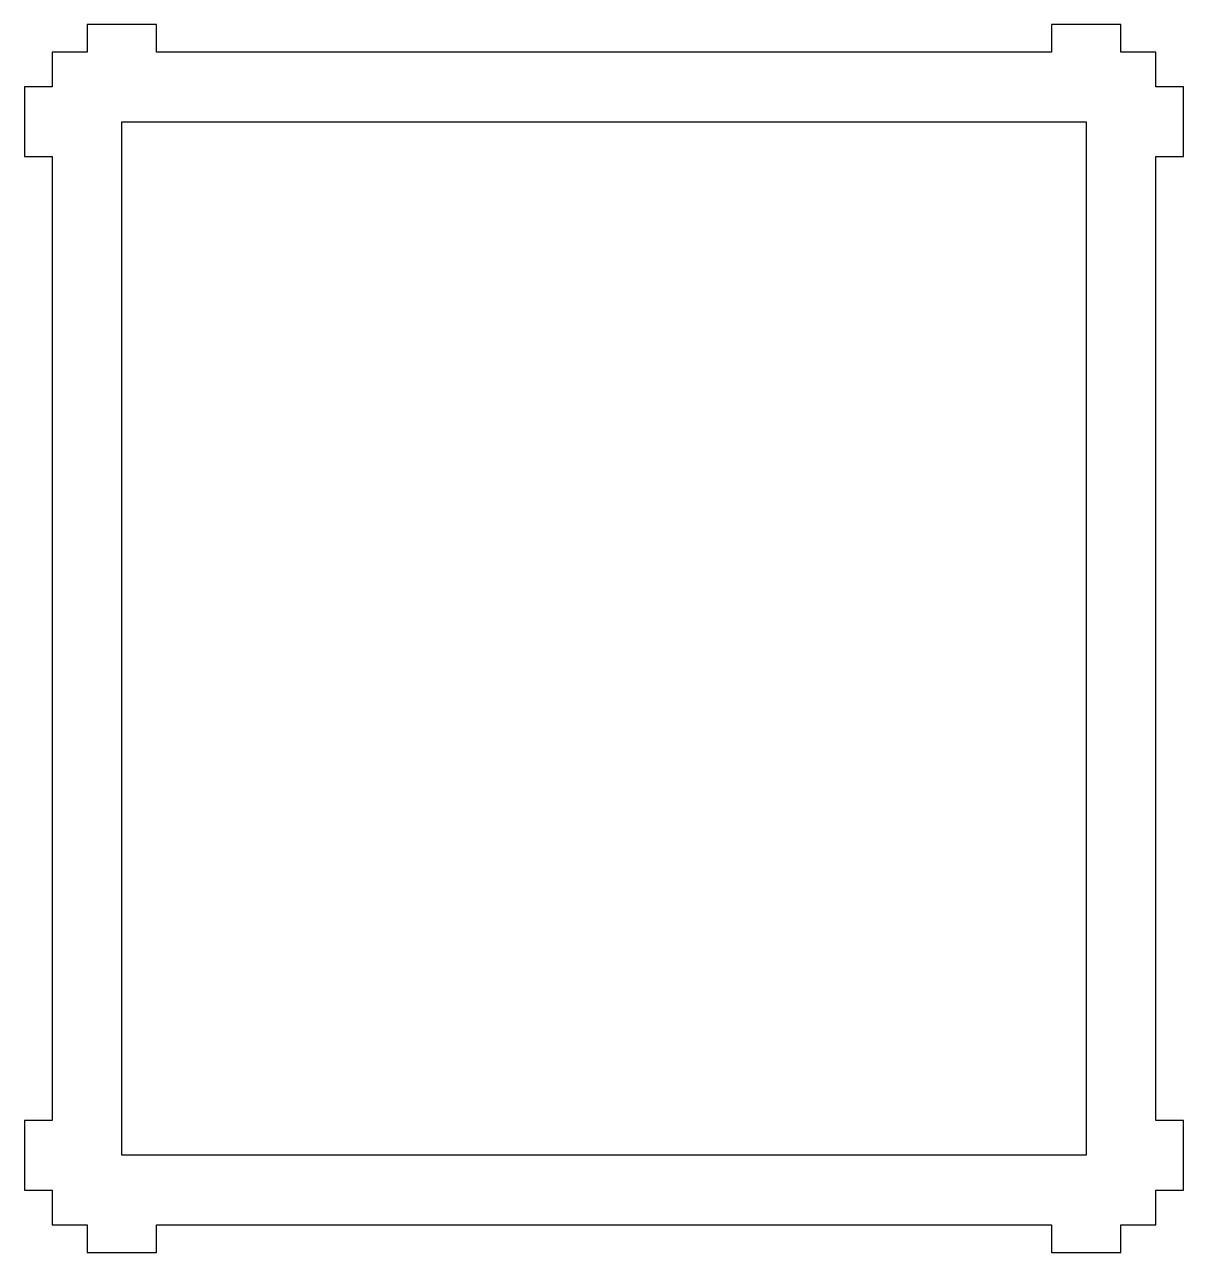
# Model space of a CAD drawing. Header units: metres. Extents: x -84 to 84, y -88 to 88.
import ezdxf

# ---------------------------------------------------------------- set-up
doc = ezdxf.new("R2010")
doc.units = ezdxf.units.M

msp = doc.modelspace()

# ---------------------------------------------------------------- linework, layer by layer
for p, q in [((-64.5, 88.5), (-74.5, 88.5)), ((-74.5, 88.5), (-74.5, 84.5)), ((-64.5, 84.5), (-64.5, 88.5)), ((74.5, 88.5), (64.5, 88.5)), ((64.5, 88.5), (64.5, 84.5)), ((74.5, 84.5), (74.5, 88.5)), ((-74.5, 84.5), (-79.5, 84.5)), ((-79.5, 84.5), (-79.5, 79.5)), ((64.5, 84.5), (-64.5, 84.5)), ((79.5, 84.5), (74.5, 84.5)), ((79.5, 79.5), (79.5, 84.5)), ((-79.5, 79.5), (-83.5, 79.5)), ((-83.5, 79.5), (-83.5, 69.5)), ((83.5, 79.5), (79.5, 79.5)), ((83.5, 69.5), (83.5, 79.5)), ((-69.5, -74.5), (-69.5, 74.5)), ((-69.5, 74.5), (69.5, 74.5)), ((69.5, 74.5), (69.5, -74.5)), ((-83.5, 69.5), (-79.5, 69.5)), ((-79.5, 69.5), (-79.5, -69.5)), ((79.5, -69.5), (79.5, 69.5)), ((79.5, 69.5), (83.5, 69.5)), ((-79.5, -69.5), (-83.5, -69.5)), ((-83.5, -69.5), (-83.5, -79.5)), ((83.5, -69.5), (79.5, -69.5)), ((83.5, -79.5), (83.5, -69.5)), ((69.5, -74.5), (-69.5, -74.5)), ((-83.5, -79.5), (-79.5, -79.5)), ((-79.5, -79.5), (-79.5, -84.5)), ((79.5, -84.5), (79.5, -79.5)), ((79.5, -79.5), (83.5, -79.5)), ((-79.5, -84.5), (-74.5, -84.5)), ((-74.5, -84.5), (-74.5, -88.5)), ((-64.5, -84.5), (64.5, -84.5)), ((-64.5, -88.5), (-64.5, -84.5)), ((64.5, -84.5), (64.5, -88.5)), ((74.5, -88.5), (74.5, -84.5)), ((74.5, -84.5), (79.5, -84.5)), ((-74.5, -88.5), (-64.5, -88.5)), ((64.5, -88.5), (74.5, -88.5))]:
    msp.add_line(p, q)

doc.saveas('drawing.dxf')
